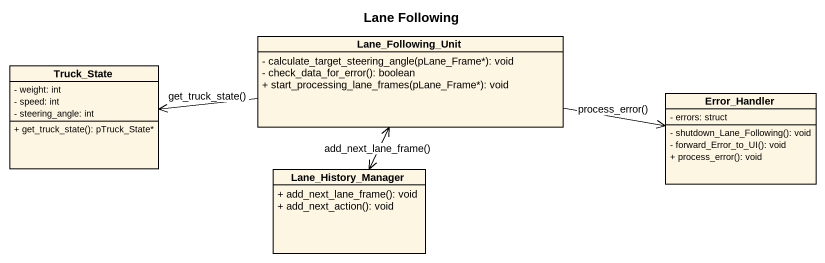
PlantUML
@startuml
title Lane Following
hide circle
hide empty members
skinparam classAttributeIconSize 0
class Truck_State {
  - weight: int
  - speed: int
  - steering_angle: int
  + get_truck_state(): pTruck_State*
}
class Lane_Following_Unit {
  - calculate_target_steering_angle(pLane_Frame*): void
  - check_data_for_error(): boolean
  + start_processing_lane_frames(pLane_Frame*): void
}
class Error_Handler {
  - errors: struct
  - shutdown_Lane_Following(): void
  - forward_Error_to_UI(): void
  + process_error(): void
}
class Lane_History_Manager {
  + add_next_lane_frame(): void
  + add_next_action(): void
}
Lane_Following_Unit -left-> Truck_State : get_truck_state()
Lane_Following_Unit -right-> Error_Handler : process_error()
Lane_Following_Unit <--> Lane_History_Manager : add_next_lane_frame()
@enduml
